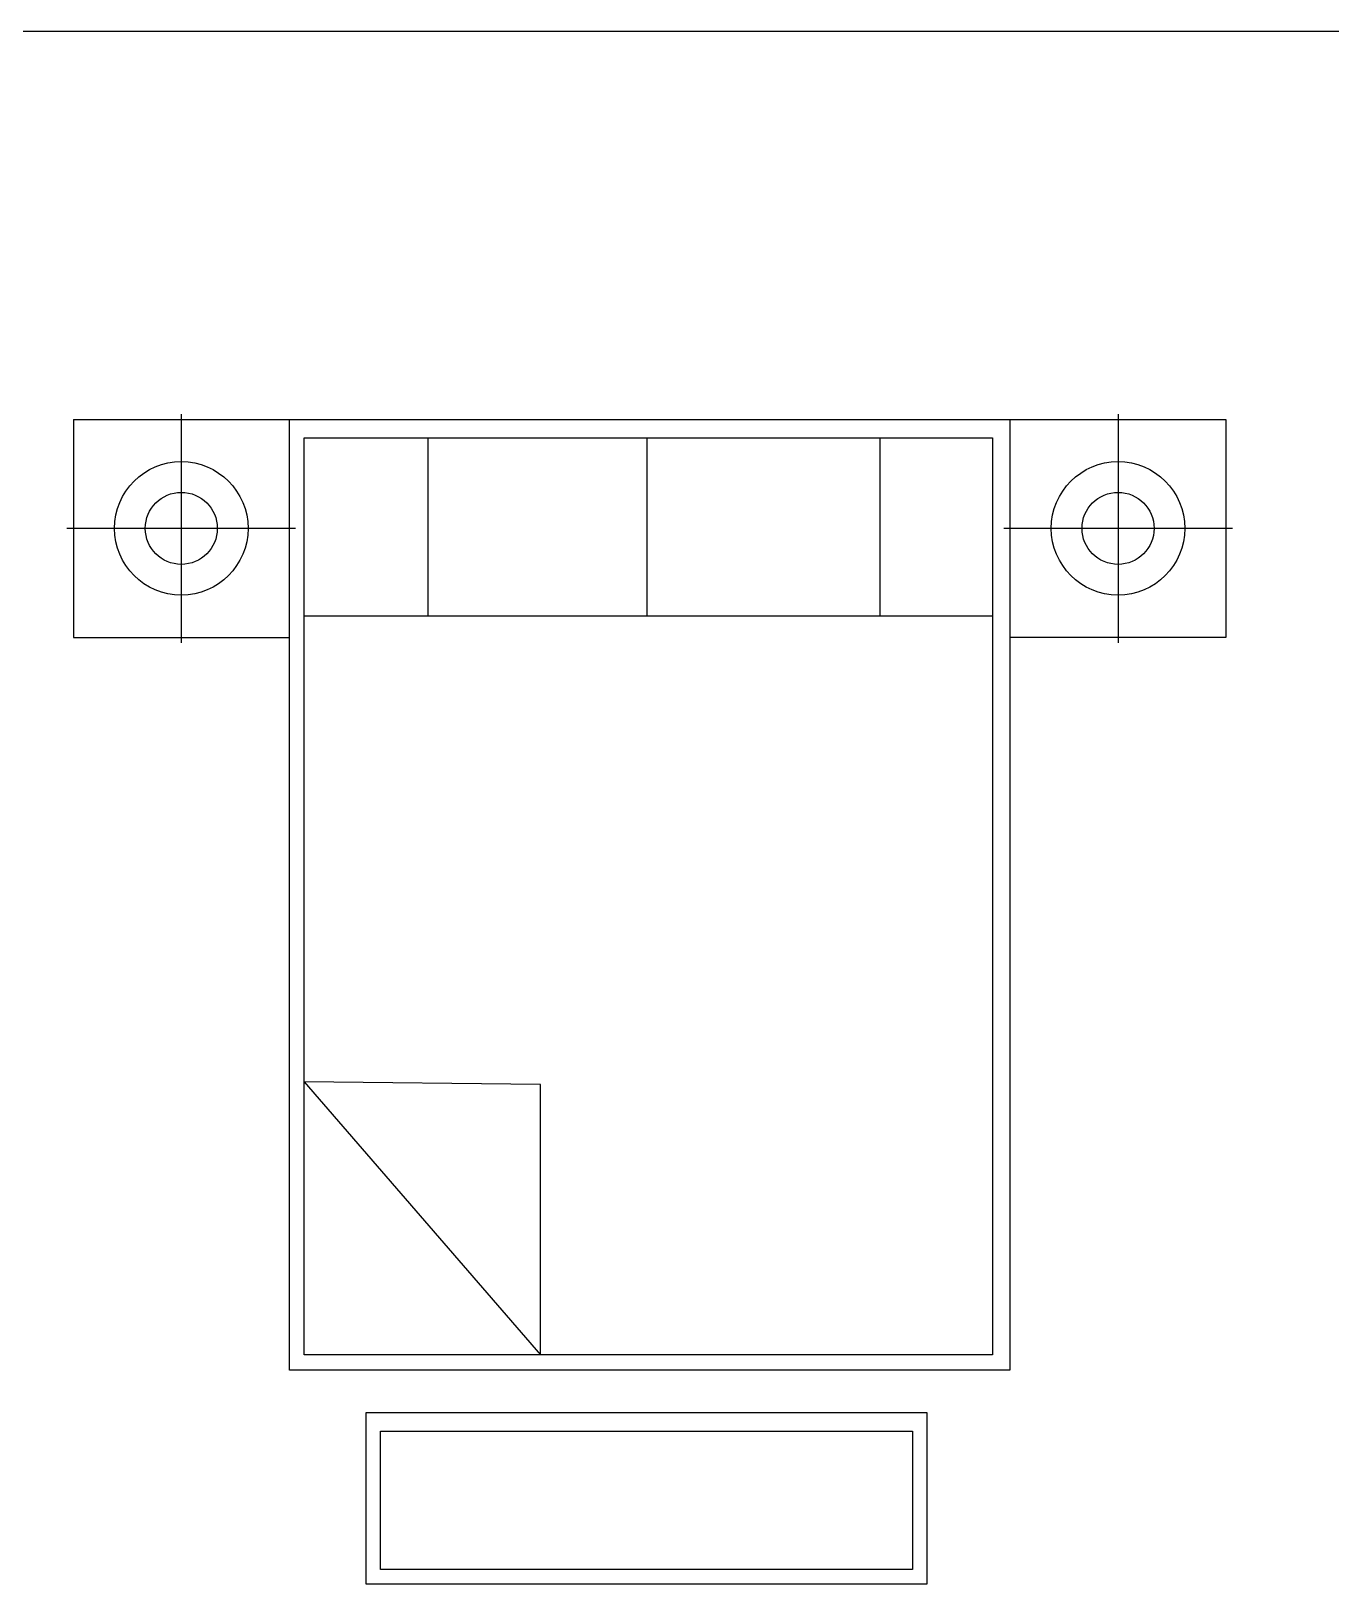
# Model space of a CAD drawing. Header units: millimetres. Extents: x -733 to 20318, y 212 to 20507.
# Drawn here: x 10965 to 13672, y 13757 to 16992 of the extents above; entities that cross this region are included whole.
import ezdxf

# ---------------------------------------------------------------- set-up
doc = ezdxf.new("R2010")
doc.units = ezdxf.units.MM
doc.layers.get('0').update_dxf_attribs({"color": 250})

msp = doc.modelspace()

# ---------------------------------------------------------------- linework, layer by layer
at = {"color": 18, "true_color": 0x000000}
for p, q in [((-732.8, 16991.6), (19593.4, 16991.6)), ((11278, 16193.9, -270), (11278, 15717.8, -270)), ((11503.4, 14202.6), (11503.4, 16182.6)), ((13003.4, 16182.6), (13003.4, 14202.6)), ((13228.7, 16193.9, -270), (13228.7, 15717.8, -270)), ((11533.6, 14234.8), (11533.6, 16144.1)), ((11533.6, 16144.1), (12967.5, 16144.1)), ((11791.1, 16144.1), (11791.1, 15772.8)), ((12247.5, 16144.1), (12247.5, 15772.8)), ((12732.8, 16144.1), (12732.8, 15772.8)), ((12967.5, 16144.1), (12967.5, 14234.8)), ((11516.1, 15955.9, -270), (11039.9, 15955.9, -270)), ((13466.8, 15955.9, -270), (12990.6, 15955.9, -270)), ((12967.5, 15772.8), (11533.6, 15772.8)), ((11533.6, 14803), (12025.8, 14234.8)), ((12025.8, 14797.3), (11533.6, 14803)), ((12025.8, 14234.8), (12025.8, 14797.3)), ((12967.5, 14234.8), (11533.6, 14234.8)), ((11692.6, 14075.7), (12800.9, 14075.7)), ((11692.6, 13787.8), (11692.6, 14075.7)), ((12800.9, 14075.7), (12800.9, 13787.8)), ((12800.9, 13787.8), (11692.6, 13787.8))]:
    msp.add_line(p, q, dxfattribs=at)
for points in [[(11053.4, 16182.6), (11053.4, 15728.6), (11503.4, 15728.6)], [(11053.4, 16182.6), (13453.4, 16182.6), (13453.4, 15728.6), (13003.4, 15728.6)], [(13003.4, 14202.6), (11503.4, 14202.6)]]:
    msp.add_lwpolyline(points, dxfattribs=at)
msp.add_lwpolyline([(11662.3, 14113.6), (11662.3, 13757.5), (12831.2, 13757.5), (12831.2, 14113.6)], close=True, dxfattribs=at)
for centre, radius in [((11278, 15955.9, -270), 139), ((13228.7, 15955.9, -270), 139), ((11278, 15955.9, -270), 75), ((13228.7, 15955.9, -270), 75)]:
    msp.add_circle(centre, radius, dxfattribs=at)

doc.saveas('drawing.dxf')
